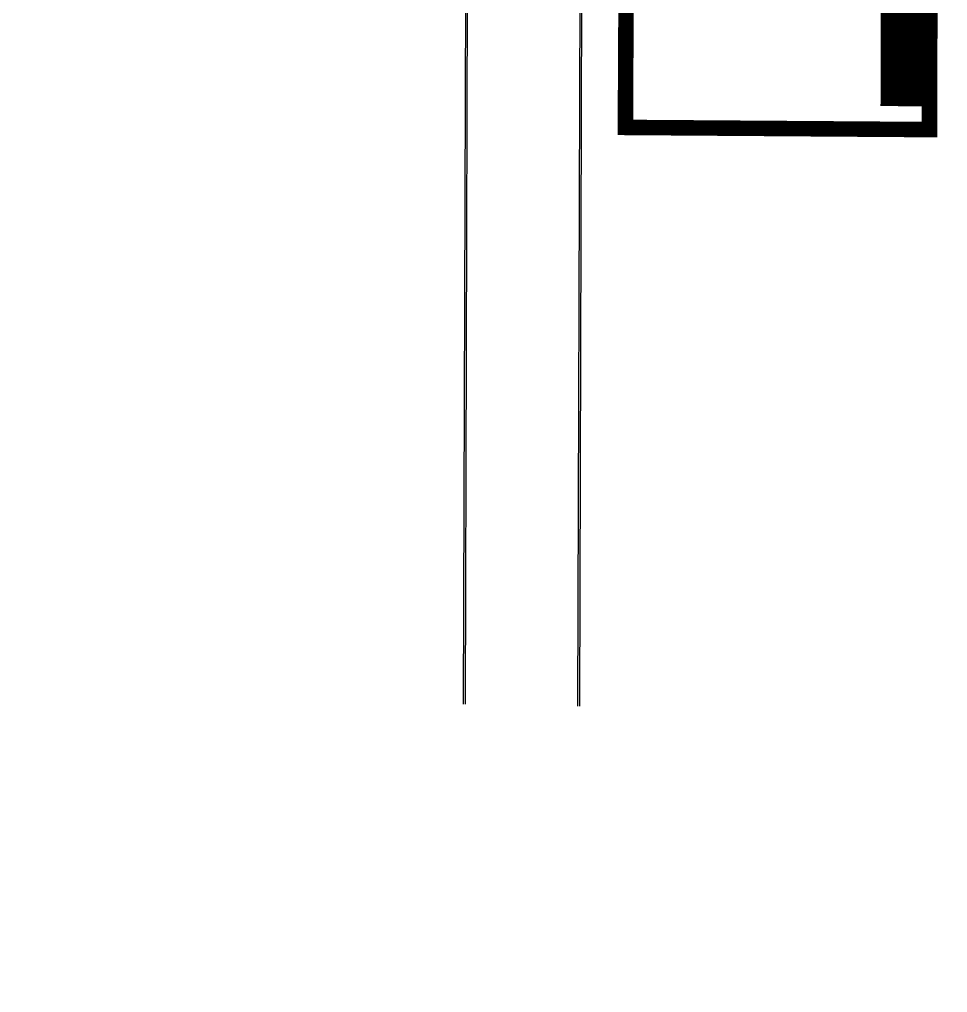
# Model space of a CAD drawing. Header units: feet. Extents: x 26064 to 27719, y 16802 to 28989.
# Drawn here: x 27340.5 to 27580, y 16834.4 to 17085.6 of the extents above; entities that cross this region are included whole.
import ezdxf

# ---------------------------------------------------------------- set-up
doc = ezdxf.new("R2010")
doc.units = ezdxf.units.FT
doc.header["$LTSCALE"] = 50
doc.header["$MEASUREMENT"] = 0
doc.linetypes.add('DASHED', pattern=[0.75, 0.5, -0.25])
doc.linetypes.add('HIDDEN', pattern=[0.375, 0.25, -0.125])
for name, color, linetype in [('CURB-B-public', 4, 'Continuous'), ('CURB-F-public', 32, 'Continuous'), ('DEMO-UTILITY', 1, 'Continuous'), ('FENCES-CHAIN', 6, 'FENCE-CHAIN'), ('SILT_FENCE', 1, 'HIDDEN')]:
    doc.layers.add(name, color=color, linetype=linetype)
doc.linetypes.add('FENCE-CHAIN', pattern='A,1,0,[133,ltypeshp.shx,S=0.05,R=0,X=0,Y=0],-0.1', length=1.1)

msp = doc.modelspace()

# ---------------------------------------------------------------- linework, layer by layer
at = {"layer": 'CURB-B-public', "color": 7}
for p, q in [((27455.14944, 16908.85051), (27455.75179, 17113.66661)), ((27485.1529, 16908.34237), (27485.75182, 17113.55211))]:
    msp.add_line(p, q, dxfattribs=at)
at = {"layer": 'CURB-F-public', "color": 7}
for p, q in [((27455.64943, 16908.84904), (27456.25179, 17113.66514)), ((27484.64807, 16908.34237), (27485.25159, 17113.55403))]:
    msp.add_line(p, q, dxfattribs=at)
at = {"layer": 'DEMO-UTILITY', "color": 1, "linetype": 'DASHED', "const_width": 4}
for points in [[(27139.07639, 16837.55616), (27136.77996, 16836.40038), (27176.86763, 16836.40038), (27177.08777, 16899.81834), (27306.13781, 16899.37037), (27307.17391, 17114.23636), (27497.1933, 17113.50827), (27496.89571, 17057.7123), (27575.39252, 17057.1509), (27578.04835, 18013.41051), (27578.04835, 18043.90918), (26750.68492, 18040.58724), (26748.26576, 18022.94146), (26393.41176, 18022.94146)], [(26551.80235, 16901.98887), (27136.77996, 16899.95826), (27136.77996, 16836.40038), (27176.86763, 16836.40038), (27177.08777, 16899.81834), (27306.13781, 16899.37037), (27307.17391, 17114.23636), (27497.1933, 17113.50827), (27496.89571, 17057.7123), (27575.39252, 17057.1509), (27575.39252, 17057.1509)]]:
    msp.add_lwpolyline(points, dxfattribs=at)
at = {"layer": 'FENCES-CHAIN', "color": 7, "ltscale": 0.5}
msp.add_line((27577.18074, 18012.41307), (27574.39252, 17057.15382), dxfattribs=at)
msp.add_line((27577.18074, 18012.41307), (27574.39252, 17057.15382), dxfattribs=at)
msp.add_line((27577.18074, 18012.41307), (27574.39252, 17057.15382), dxfattribs=at)
at = {"layer": 'SILT_FENCE', "color": 3, "linetype": 'Continuous', "flags": 128}
msp.add_lwpolyline([(27571.56538, 17801.6497, 13.33333, 13.33333, 0), (27569.41013, 17063.19384, 13.33333, 13.33333, 0)], format="xyseb", dxfattribs=at)

doc.saveas('drawing.dxf')
